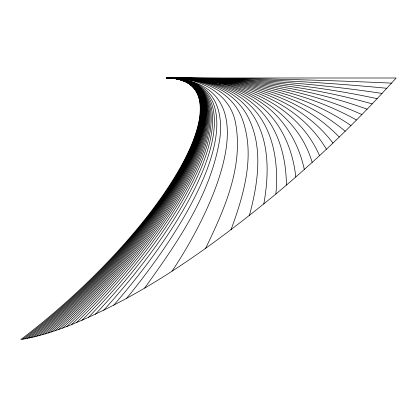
<?xml version="1.0" encoding="UTF-8"?>
<svg xmlns="http://www.w3.org/2000/svg" width="417" height="417" viewBox="0 0 417 417"><rect width="100%" height="100%" fill="white"/><g stroke="black" fill="none" stroke-linecap="round" stroke-linejoin="round"><path stroke-width="0.63" d="M66.814 326.521A282.726 89.405 -41.8 0 0 167.598 78.005L171.976 78.24A237.638 75.149 -41.8 0 1 178.408 170.923A237.638 75.149 -41.8 0 1 20.85 339.521C36.607 336.967 51.911 332.167 66.803 326.516C143.948 295.835 212.071 246.369 275.887 194.041C278.608 163.99 274.12 130.568 252.535 107.821C230.653 84.625 197.142 77.906 166.456 77.995L166.456 77.479M263.805 204.022C269.168 173.998 269.794 140.159 252.071 113.857C236.017 89.916 206.373 79.902 178.731 78.391M249.356 215.61C258.154 183.011 263.94 145.424 246.655 114.519C231.054 87.054 197.283 77.661 167.603 78A314.241 99.371 -41.8 0 1 95.357 314.288M230.992 229.783C243.799 194.932 255.699 155.114 242.152 118.689C231.305 89.817 198.607 77.687 169.875 78.026C243.783 78.015 317.697 79.704 391.527 83.134L396.15 77.995L166.456 77.995C237.122 78.026 308.017 83.765 377.177 98.652L391.527 83.134M205.581 248.381C224.033 210.257 243.247 167.785 235.819 124.412C230.757 92.287 197.356 76.634 167.598 78A324.197 102.519 -41.8 0 1 103.677 310.274M172.091 271.066C204.445 223.324 280.068 83.317 168.729 78.021A354.163 111.996 -41.8 0 1 126.679 298.259M144.657 288.011C177.293 242.798 211.059 194.385 219.915 138.1C221.714 122.879 220.239 105.803 209.767 93.768C199.399 81.826 182.787 78.088 167.598 78.005A241.537 76.379 -41.8 0 1 181.937 166.529A241.537 76.379 -41.8 0 1 24.978 338.807M275.887 194.041C311.442 164.22 345.333 132.408 377.177 98.652M179.008 78.088L166.456 77.995L169.901 77.995L168.749 78C231.899 78.344 297.894 89.222 350.952 125.564M382.05 93.45C310.748 82.519 238.555 78.01 166.456 77.995L173.336 78.01M166.456 77.995C240.02 78 313.605 81.143 386.825 88.279M174.468 78.026L172.185 78.015L176.745 78.047M168.749 78.005L181.114 78.302M171.027 78.021L167.603 78A240.046 75.91 -41.8 0 1 170.913 78.151A239.551 75.753 -41.8 0 1 179.732 169.526A239.551 75.753 -41.8 0 1 22.878 339.183M175.583 78.062L167.603 78L169.828 78.078A252.749 79.928 -41.8 0 1 36.759 336.196M177.835 78.115L169.881 78.015C229.267 78.036 295.069 93.679 332.985 143.041M319.526 155.656C294.063 97.583 226.327 76.874 167.598 78.005C233.739 78.193 301.173 87.054 361.883 114.56M173.279 78.073L171.012 78.042C237.382 78.401 304.457 86.465 367.111 109.191M173.284 78.068C236.236 78.782 300.918 88.957 356.504 120.013M178.961 78.141L181.186 78.224M172.138 78.062C202.964 78.74 235.402 85.303 259.807 105.287C281.444 122.671 292.963 149.88 295.773 177.011M177.793 78.161C236.799 79.465 298.963 92.345 345.203 131.24M174.395 78.109L183.287 78.438M173.258 78.094L180.999 78.422M175.521 78.13C232.358 78.625 295.752 97.635 326.438 149.229M181.16 78.245C237.971 80.022 298.593 94.774 339.224 137.052M176.636 78.167L178.877 78.234M181.03 78.391C210.189 80.007 240.192 86.903 264.003 104.594C285.176 120.023 298.921 144.073 304.311 169.469M183.251 78.479C237.315 79.756 295.752 107.06 312.182 162.38M180.968 78.464C209.24 80.231 238.847 88.534 259.139 109.348C278.796 129.176 286.234 157.892 286.396 185.138M372.204 103.896C309.106 85.933 243.346 78.849 177.887 78.057L167.603 78L169.86 78.042A336.879 106.528 -41.8 0 1 113.768 305.161M45.145 333.902A260.901 82.503 -41.8 0 0 168.723 78.031A305.995 96.765 -41.8 0 1 88.232 317.572M48.226 332.959A263.898 83.452 -41.8 0 0 168.723 78.031A299.005 94.555 -41.8 0 1 81.998 320.324M51.484 331.927A267.12 84.474 -41.8 0 0 168.723 78.031A292.922 92.631 -41.8 0 1 76.436 322.68M71.406 324.723A287.537 90.927 -41.8 0 0 169.839 78.068A274.287 86.736 -41.8 0 1 58.62 329.519M168.723 78.026A278.311 88.008 -41.8 0 1 62.56 328.106M170.928 78.13A270.57 85.563 -41.8 0 1 54.94 330.785M42.211 334.736A258.019 81.591 -41.8 0 0 168.723 78.031A243.622 77.041 -41.8 0 1 27.157 338.396M39.427 335.513A255.345 80.747 -41.8 0 0 168.723 78.031A245.743 77.708 -41.8 0 1 29.414 337.916M34.204 336.827A250.309 79.152 -41.8 0 0 168.723 78.031A248 78.422 -41.8 0 1 31.765 337.41"/></g></svg>
